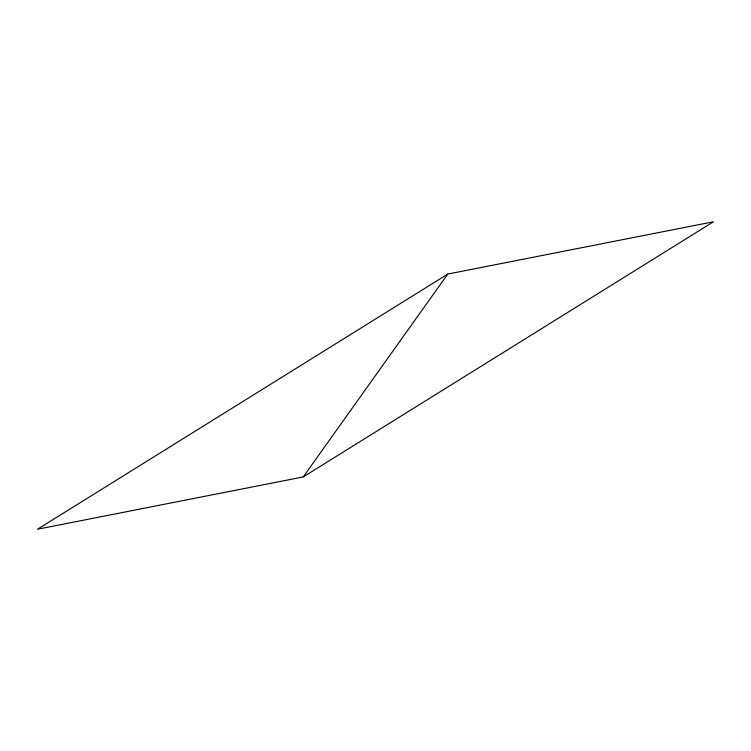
<?xml version="1.0" encoding="UTF-8"?>
<svg xmlns="http://www.w3.org/2000/svg" width="751" height="751" viewBox="0 0 751 751"><rect width="100%" height="100%" fill="white"/><g stroke="black" fill="none" stroke-linecap="round" stroke-linejoin="round"><path stroke-width="1.13" d="M303.216 476.941L447.784 274.059L713.45 221.78L303.216 476.941L37.55 529.22L447.784 274.059"/></g></svg>
